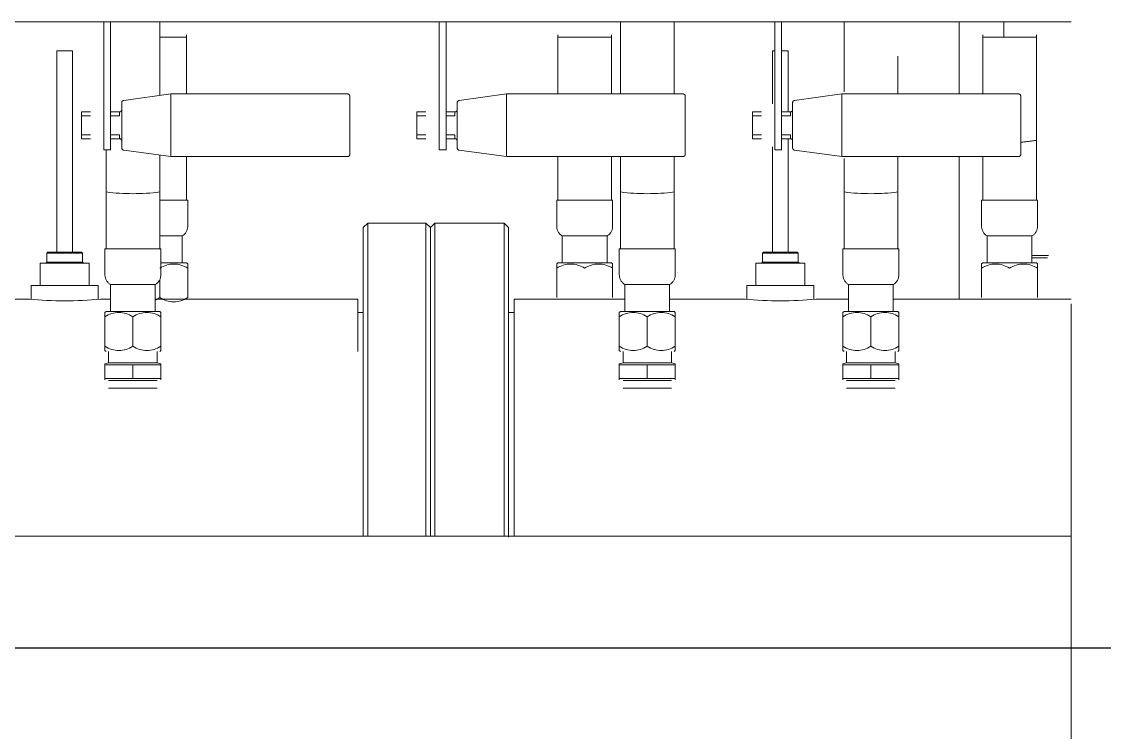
# Model space of a CAD drawing. Extents: x -681219 to -550379, y -242630 to -158199.
# Drawn here: x -643660.6 to -643176.4, y -213954.5 to -213636.6 of the extents above; entities that cross this region are included whole.
import ezdxf
from ezdxf.lldxf.tags import DXFTag

# ---------------------------------------------------------------- set-up
doc = ezdxf.new("R2010")
doc.units = 0
doc.header["$LTSCALE"] = 1000
doc.linetypes.add('DASHED2', pattern=[9.525, 6.35, -3.175])
doc.layers.get('0').update_dxf_attribs({"linetype": 'CONTINUOUS'})
doc.layers.add('center', color=253, linetype='CENTER2')
doc.layers.add('future', color=4, linetype='DASHED2', lineweight=0)
tags = doc.linetypes.add('CENTER2', pattern=[28.575, 19.05, -3.175, 3.175, -3.175]).pattern_tags.tags
tags[10:11] = [DXFTag(74, 4), DXFTag(75, 0), DXFTag(340, '0'), DXFTag(46, 0.0), DXFTag(50, 0.0), DXFTag(44, 0.0), DXFTag(45, 0.0)]
tags[8:9] = [DXFTag(74, 4), DXFTag(75, 0), DXFTag(340, '0'), DXFTag(46, 0.0), DXFTag(50, 0.0), DXFTag(44, 0.0), DXFTag(45, 0.0)]
tags[6:7] = [DXFTag(74, 4), DXFTag(75, 0), DXFTag(340, '0'), DXFTag(46, 0.0), DXFTag(50, 0.0), DXFTag(44, 0.0), DXFTag(45, 0.0)]
tags[4:5] = [DXFTag(74, 4), DXFTag(75, 0), DXFTag(340, '0'), DXFTag(46, 0.0), DXFTag(50, 0.0), DXFTag(44, 0.0), DXFTag(45, 0.0)]

# ---------------------------------------------------------------- blocks, each defined once
blk = doc.blocks.new('*U47')
at = {"color": 0, "linetype": 'ByBlock', "lineweight": -2}
for p, q in [((1764.14, 57.73), (1764.14, 13.59)), ((1764.14, 13.59), (1764.14, 0.86)), ((1764.14, 0.86), (1764.14, -140.57)), ((764.14, -50), (1764.14, -50)), ((1447.64, -188), (1447.64, -50)), ((1449.64, -50), (1449.64, -190)), ((1475.64, -190), (1475.64, -50)), ((1477.64, -188), (1477.64, -50)), ((1477.64, -50), (1477.64, -188)), ((1479.64, -50), (1479.64, -190)), ((1510.64, -190), (1510.64, -50)), ((1512.64, -49.5), (1512.64, -188)), ((1515.14, -50), (1515.14, -156)), ((1332.14, -120.46), (1332.14, -119.94)), ((1332.14, -120.46), (1332.14, -126.54)), ((1332.14, -120.46), (1344.64, -120.46)), ((1355.49, -116.2), (1333.79, -116.2)), ((1333.79, -119.5), (1355.49, -119.5)), ((1344.64, -120.46), (1344.64, -126.54)), ((1344.64, -120.46), (1357.14, -120.46)), ((1357.14, -120.46), (1357.14, -119.94)), ((1357.14, -120.46), (1357.14, -126.54)), ((1562.14, -120.46), (1562.14, -119.94)), ((1562.14, -120.46), (1562.14, -126.54)), ((1562.14, -120.46), (1574.64, -120.46)), ((1585.49, -116.2), (1563.79, -116.2)), ((1563.79, -119.5), (1585.49, -119.5)), ((1574.64, -120.46), (1574.64, -126.54)), ((1574.64, -120.46), (1587.14, -120.46)), ((1587.14, -120.46), (1587.14, -119.94)), ((1587.14, -120.46), (1587.14, -126.54)), ((1662.14, -120.46), (1662.14, -119.94)), ((1662.14, -120.46), (1662.14, -126.54)), ((1662.14, -120.46), (1674.64, -120.46)), ((1685.49, -116.2), (1663.79, -116.2)), ((1663.79, -119.5), (1685.49, -119.5)), ((1674.64, -120.46), (1674.64, -126.54)), ((1674.64, -120.46), (1687.14, -120.46)), ((1687.14, -120.46), (1687.14, -119.94)), ((1687.14, -120.46), (1687.14, -126.54)), ((1332.14, -127.06), (1332.14, -126.54)), ((1344.64, -126.54), (1332.14, -126.54)), ((1333.79, -127.5), (1332.14, -127.06)), ((1333.79, -127.5), (1355.49, -127.5)), ((1333.79, -132.5), (1333.79, -127.5)), ((1357.14, -126.54), (1344.64, -126.54)), ((1357.14, -127.06), (1355.49, -127.5)), ((1355.49, -127.5), (1355.49, -132.5)), ((1357.14, -126.54), (1357.14, -127.06)), ((1562.14, -127.06), (1562.14, -126.54)), ((1574.64, -126.54), (1562.14, -126.54)), ((1563.79, -127.5), (1562.14, -127.06)), ((1563.79, -127.5), (1585.49, -127.5)), ((1563.79, -132.5), (1563.79, -127.5)), ((1587.14, -126.54), (1574.64, -126.54)), ((1587.14, -127.06), (1585.49, -127.5)), ((1585.49, -127.5), (1585.49, -132.5)), ((1587.14, -126.54), (1587.14, -127.06)), ((1662.14, -127.06), (1662.14, -126.54)), ((1674.64, -126.54), (1662.14, -126.54)), ((1663.79, -127.5), (1662.14, -127.06)), ((1663.79, -127.5), (1685.49, -127.5)), ((1663.79, -132.5), (1663.79, -127.5)), ((1687.14, -126.54), (1674.64, -126.54)), ((1687.14, -127.06), (1685.49, -127.5)), ((1685.49, -127.5), (1685.49, -132.5)), ((1687.14, -126.54), (1687.14, -127.06)), ((1332.14, -133), (1332.64, -132.5)), ((1332.14, -134.93), (1332.14, -133.03)), ((1332.14, -134.93), (1332.14, -148.07)), ((1344.64, -134.93), (1344.64, -148.07)), ((1356.64, -132.5), (1357.14, -133)), ((1357.14, -134.93), (1357.14, -133)), ((1357.14, -134.93), (1357.14, -148.07)), ((1445.14, -132.48), (1445.14, -156)), ((1562.14, -133), (1562.64, -132.5)), ((1562.14, -134.93), (1562.14, -133.03)), ((1562.14, -134.93), (1562.14, -148.07)), ((1574.64, -134.93), (1574.64, -148.07)), ((1586.64, -132.5), (1587.14, -133)), ((1587.14, -134.93), (1587.14, -133)), ((1587.14, -134.93), (1587.14, -148.07)), ((1662.14, -133), (1662.64, -132.5)), ((1662.14, -134.93), (1662.14, -133.03)), ((1662.14, -134.93), (1662.14, -148.07)), ((1674.64, -134.93), (1674.64, -148.07)), ((1686.64, -132.5), (1687.14, -133)), ((1687.14, -134.93), (1687.14, -133)), ((1687.14, -134.93), (1687.14, -148.07)), ((1764.14, -140.57), (1764.14, -153.9)), ((1332.14, -148.07), (1332.14, -150)), ((1332.64, -150.5), (1332.14, -150)), ((1357.14, -150), (1356.64, -150.5)), ((1357.14, -148.07), (1357.14, -149.97)), ((1447.64, -150), (1445.14, -150)), ((1515.14, -150), (1512.64, -150)), ((1562.14, -148.07), (1562.14, -150)), ((1562.64, -150.5), (1562.14, -150)), ((1587.14, -150), (1586.64, -150.5)), ((1587.14, -148.07), (1587.14, -149.97)), ((1662.14, -148.07), (1662.14, -150)), ((1662.64, -150.5), (1662.14, -150)), ((1687.14, -150), (1686.64, -150.5)), ((1687.14, -148.07), (1687.14, -149.97)), ((1356.64, -150.5), (1332.64, -150.5)), ((1334.64, -162.5), (1334.64, -150.5)), ((1354.64, -150.5), (1354.64, -162.5)), ((1586.64, -150.5), (1562.64, -150.5)), ((1564.64, -162.5), (1564.64, -150.5)), ((1584.64, -150.5), (1584.64, -162.5)), ((1686.64, -150.5), (1662.64, -150.5)), ((1664.64, -162.5), (1664.64, -150.5)), ((1684.64, -150.5), (1684.64, -162.5)), ((1298.34, -156), (1254.64, -156)), ((1299.14, -162), (1299.14, -155.9)), ((1329.14, -155.9), (1329.14, -162)), ((1334.64, -156), (1330.13, -156)), ((1445.14, -156), (1354.64, -156)), ((1356.64, -164.65), (1356.64, -156.63)), ((1369.14, -169.77), (1369.14, -156.63)), ((1564.64, -156), (1515.14, -156)), ((1534.14, -156.63), (1534.14, -169.77)), ((1559.14, -169.77), (1559.14, -156.63)), ((1618.34, -156), (1584.64, -156)), ((1619.14, -162), (1619.14, -155.9)), ((1649.14, -155.9), (1649.14, -162)), ((1664.64, -156), (1650.13, -156)), ((1764.14, -156), (1684.64, -156)), ((1714.14, -219.71), (1714.14, -156)), ((1724.14, -156.63), (1724.14, -169.77)), ((1749.14, -169.77), (1749.14, -156.63)), ((1299.14, -162), (1329.14, -162)), ((1303.14, -172), (1303.14, -162)), ((1325.14, -162), (1325.14, -172)), ((1334.64, -162.5), (1354.64, -162.5)), ((1564.64, -162.5), (1584.64, -162.5)), ((1619.14, -162), (1649.14, -162)), ((1623.14, -172), (1623.14, -162)), ((1645.14, -162), (1645.14, -172)), ((1664.64, -162.5), (1684.64, -162.5)), ((1332.14, -178.5), (1332.14, -166.83)), ((1357.14, -166.83), (1357.14, -178.5)), ((1562.14, -178.5), (1562.14, -166.83)), ((1587.14, -166.83), (1587.14, -178.5)), ((1662.14, -178.5), (1662.14, -166.83)), ((1687.14, -166.83), (1687.14, -178.5)), ((1303.14, -172), (1325.14, -172)), ((1306.14, -172.5), (1305.64, -172)), ((1306.14, -172.5), (1306.17, -172.5)), ((1306.14, -172.5), (1306.14, -172.5)), ((1306.17, -172.5), (1306.21, -172.5)), ((1306.21, -172.5), (1306.17, -176.5)), ((1306.21, -172.5), (1306.28, -172.5)), ((1306.28, -172.5), (1306.36, -172.5)), ((1306.36, -172.5), (1306.48, -172.5)), ((1306.48, -172.5), (1306.59, -172.5)), ((1306.59, -172.5), (1306.76, -172.5)), ((1306.76, -172.5), (1306.91, -172.5)), ((1306.91, -172.5), (1307.12, -172.5)), ((1307.12, -172.5), (1307.31, -172.5)), ((1307.31, -172.5), (1307.56, -172.5)), ((1307.56, -172.5), (1307.78, -172.5)), ((1307.78, -172.5), (1308.08, -172.5)), ((1308.08, -172.5), (1308.32, -172.5)), ((1308.32, -172.5), (1308.66, -172.5)), ((1308.66, -172.5), (1308.93, -172.5)), ((1308.93, -172.5), (1309.29, -172.5)), ((1309.29, -172.5), (1309.59, -172.5)), ((1309.59, -172.5), (1309.99, -172.5)), ((1309.99, -172.5), (1310.31, -172.5)), ((1310.31, -172.5), (1310.72, -172.5)), ((1310.72, -172.5), (1311.06, -172.5)), ((1311.06, -172.5), (1311.5, -172.5)), ((1311.5, -172.5), (1311.85, -172.5)), ((1311.85, -172.5), (1312.3, -172.5)), ((1312.3, -172.5), (1312.66, -172.5)), ((1312.66, -172.5), (1313.13, -172.5)), ((1313.13, -172.5), (1313.49, -172.5)), ((1313.49, -172.5), (1313.96, -172.5)), ((1313.96, -172.5), (1314.33, -172.5)), ((1314.33, -172.5), (1314.8, -172.5)), ((1314.8, -172.5), (1315.17, -172.5)), ((1315.17, -172.5), (1315.63, -172.5)), ((1315.63, -172.5), (1315.99, -172.5)), ((1315.99, -172.5), (1316.44, -172.5)), ((1316.44, -172.5), (1316.79, -172.5)), ((1316.79, -172.5), (1317.23, -172.5)), ((1317.23, -172.5), (1317.57, -172.5)), ((1317.57, -172.5), (1317.98, -172.5)), ((1317.98, -172.5), (1318.3, -172.5)), ((1318.3, -172.5), (1318.7, -172.5)), ((1318.7, -172.5), (1319, -172.5)), ((1319, -172.5), (1319.36, -172.5)), ((1319.36, -172.5), (1319.63, -172.5)), ((1319.63, -172.5), (1319.96, -172.5)), ((1319.96, -172.5), (1320.21, -172.5)), ((1320.21, -172.5), (1320.51, -172.5)), ((1320.51, -172.5), (1320.72, -172.5)), ((1320.72, -172.5), (1320.98, -172.5)), ((1320.98, -172.5), (1321.16, -172.5)), ((1321.16, -172.5), (1321.37, -172.5)), ((1321.37, -172.5), (1321.52, -172.5)), ((1321.52, -172.5), (1321.69, -172.5)), ((1321.69, -172.5), (1321.81, -172.5)), ((1321.81, -172.5), (1321.93, -172.5)), ((1321.93, -172.5), (1322, -172.5)), ((1322, -172.5), (1322.08, -172.5)), ((1322.08, -172.5), (1322.11, -172.5)), ((1322.14, -172.5), (1322.08, -176.5)), ((1322.11, -172.5), (1322.14, -172.5)), ((1322.64, -172), (1322.14, -172.5)), ((1322.14, -172.5), (1322.14, -172.5)), ((1357.14, -172.2), (1368.64, -172.2)), ((1366.64, -172.2), (1366.64, -184.2)), ((1369.14, -171.7), (1368.64, -172.2)), ((1369.14, -169.77), (1369.14, -171.7)), ((1534.14, -169.77), (1534.14, -171.7)), ((1534.64, -172.2), (1534.14, -171.7)), ((1534.64, -172.2), (1558.64, -172.2)), ((1536.64, -184.2), (1536.64, -172.2)), ((1556.64, -172.2), (1556.64, -184.2)), ((1559.14, -171.7), (1558.64, -172.2)), ((1559.14, -169.77), (1559.14, -171.7)), ((1623.14, -172), (1645.14, -172)), ((1626.14, -172.5), (1625.64, -172)), ((1626.14, -172.5), (1626.17, -172.5)), ((1626.14, -172.5), (1626.14, -172.5)), ((1626.14, -176.5), (1626.19, -172.5)), ((1626.17, -172.5), (1626.21, -172.5)), ((1626.21, -172.5), (1626.28, -172.5)), ((1626.28, -172.5), (1626.36, -172.5)), ((1626.36, -172.5), (1626.48, -172.5)), ((1626.48, -172.5), (1626.59, -172.5)), ((1626.59, -172.5), (1626.76, -172.5)), ((1626.76, -172.5), (1626.91, -172.5)), ((1626.91, -172.5), (1627.12, -172.5)), ((1627.12, -172.5), (1627.31, -172.5)), ((1627.31, -172.5), (1627.56, -172.5)), ((1627.56, -172.5), (1627.78, -172.5)), ((1627.78, -172.5), (1628.08, -172.5)), ((1628.08, -172.5), (1628.32, -172.5)), ((1628.32, -172.5), (1628.66, -172.5)), ((1628.66, -172.5), (1628.93, -172.5)), ((1628.93, -172.5), (1629.29, -172.5)), ((1629.29, -172.5), (1629.59, -172.5)), ((1629.59, -172.5), (1629.99, -172.5)), ((1629.99, -172.5), (1630.31, -172.5)), ((1630.31, -172.5), (1630.72, -172.5)), ((1630.72, -172.5), (1631.06, -172.5)), ((1631.06, -172.5), (1631.5, -172.5)), ((1631.5, -172.5), (1631.85, -172.5)), ((1631.85, -172.5), (1632.3, -172.5)), ((1632.3, -172.5), (1632.66, -172.5)), ((1632.66, -172.5), (1633.13, -172.5)), ((1633.13, -172.5), (1633.49, -172.5)), ((1633.49, -172.5), (1633.96, -172.5)), ((1633.96, -172.5), (1634.33, -172.5)), ((1634.33, -172.5), (1634.8, -172.5)), ((1634.8, -172.5), (1635.17, -172.5)), ((1635.17, -172.5), (1635.63, -172.5)), ((1635.63, -172.5), (1635.99, -172.5)), ((1635.99, -172.5), (1636.44, -172.5)), ((1636.44, -172.5), (1636.79, -172.5)), ((1636.79, -172.5), (1637.23, -172.5)), ((1637.23, -172.5), (1637.57, -172.5)), ((1637.57, -172.5), (1637.98, -172.5)), ((1637.98, -172.5), (1638.3, -172.5)), ((1638.3, -172.5), (1638.7, -172.5)), ((1638.7, -172.5), (1639, -172.5)), ((1639, -172.5), (1639.36, -172.5)), ((1639.36, -172.5), (1639.63, -172.5)), ((1639.63, -172.5), (1639.96, -172.5)), ((1639.96, -172.5), (1640.21, -172.5)), ((1640.21, -172.5), (1640.51, -172.5)), ((1640.51, -172.5), (1640.72, -172.5)), ((1640.72, -172.5), (1640.98, -172.5)), ((1640.98, -172.5), (1641.16, -172.5)), ((1641.16, -172.5), (1641.37, -172.5)), ((1641.37, -172.5), (1641.52, -172.5)), ((1641.52, -172.5), (1641.69, -172.5)), ((1641.69, -172.5), (1641.81, -172.5)), ((1641.81, -172.5), (1641.93, -172.5)), ((1641.93, -172.5), (1642, -172.5)), ((1642, -172.5), (1642.08, -172.5)), ((1642.04, -172.5), (1642.04, -176.5)), ((1642.08, -172.5), (1642.11, -172.5)), ((1642.11, -172.5), (1642.14, -172.5)), ((1642.64, -172), (1642.14, -172.5)), ((1642.14, -172.5), (1642.14, -172.5)), ((1724.14, -169.77), (1724.14, -171.7)), ((1724.64, -172.2), (1724.14, -171.7)), ((1724.64, -172.2), (1748.64, -172.2)), ((1726.64, -184.2), (1726.64, -172.2)), ((1746.64, -172.2), (1746.64, -184.2)), ((1749.14, -171.7), (1748.64, -172.2)), ((1749.14, -169.77), (1749.14, -171.7)), ((1306.17, -176.5), (1306.14, -176.5)), ((1306.26, -176.62), (1306.14, -176.5)), ((1306.14, -176.5), (1306.26, -176.62)), ((1306.31, -176.62), (1306.17, -176.5)), ((1306.28, -176.5), (1306.21, -176.5)), ((1306.21, -176.5), (1306.31, -176.62)), ((1306.64, -177), (1306.26, -176.62)), ((1306.44, -176.62), (1306.28, -176.5)), ((1306.48, -176.5), (1306.36, -176.5)), ((1306.36, -176.5), (1306.44, -176.62)), ((1306.65, -176.62), (1306.48, -176.5)), ((1306.76, -176.5), (1306.59, -176.5)), ((1306.59, -176.5), (1306.65, -176.62)), ((1321.64, -177), (1306.64, -177)), ((1306.95, -176.62), (1306.76, -176.5)), ((1307.12, -176.5), (1306.91, -176.5)), ((1306.91, -176.5), (1306.95, -176.62)), ((1307.32, -176.62), (1307.12, -176.5)), ((1307.56, -176.5), (1307.31, -176.5)), ((1307.31, -176.5), (1307.32, -176.62)), ((1307.77, -176.62), (1307.56, -176.5)), ((1307.78, -176.5), (1307.77, -176.62)), ((1308.08, -176.5), (1307.78, -176.5)), ((1308.29, -176.62), (1308.08, -176.5)), ((1308.32, -176.5), (1308.29, -176.62)), ((1308.66, -176.5), (1308.32, -176.5)), ((1308.87, -176.62), (1308.66, -176.5)), ((1308.93, -176.5), (1308.87, -176.62)), ((1309.29, -176.5), (1308.93, -176.5)), ((1309.51, -176.62), (1309.29, -176.5)), ((1309.59, -176.5), (1309.51, -176.62)), ((1309.99, -176.5), (1309.59, -176.5)), ((1310.2, -176.62), (1309.99, -176.5)), ((1310.31, -176.5), (1310.2, -176.62)), ((1310.72, -176.5), (1310.31, -176.5)), ((1310.64, -267), (1310.64, -177)), ((1310.94, -176.62), (1310.72, -176.5)), ((1311.06, -176.5), (1310.94, -176.62)), ((1311.5, -176.5), (1311.06, -176.5)), ((1311.71, -176.62), (1311.5, -176.5)), ((1311.85, -176.5), (1311.71, -176.62)), ((1312.3, -176.5), (1311.85, -176.5)), ((1312.5, -176.62), (1312.3, -176.5)), ((1312.66, -176.5), (1312.5, -176.62)), ((1313.13, -176.5), (1312.66, -176.5)), ((1313.32, -176.62), (1313.13, -176.5)), ((1313.49, -176.5), (1313.32, -176.62)), ((1313.96, -176.5), (1313.49, -176.5)), ((1314.14, -176.62), (1313.96, -176.5)), ((1314.33, -176.5), (1314.14, -176.62)), ((1314.8, -176.5), (1314.33, -176.5)), ((1314.96, -176.62), (1314.8, -176.5)), ((1315.17, -176.5), (1314.96, -176.62)), ((1315.63, -176.5), (1315.17, -176.5)), ((1315.78, -176.62), (1315.63, -176.5)), ((1315.99, -176.5), (1315.78, -176.62)), ((1316.44, -176.5), (1315.99, -176.5)), ((1316.57, -176.62), (1316.44, -176.5)), ((1316.79, -176.5), (1316.57, -176.62)), ((1317.23, -176.5), (1316.79, -176.5)), ((1317.34, -176.62), (1317.23, -176.5)), ((1317.57, -176.5), (1317.34, -176.62)), ((1317.98, -176.5), (1317.57, -176.5)), ((1317.64, -177), (1317.64, -267)), ((1318.08, -176.62), (1317.98, -176.5)), ((1318.3, -176.5), (1318.08, -176.62)), ((1318.7, -176.5), (1318.3, -176.5)), ((1318.77, -176.62), (1318.7, -176.5)), ((1319, -176.5), (1318.77, -176.62)), ((1319.36, -176.5), (1319, -176.5)), ((1319.41, -176.62), (1319.36, -176.5)), ((1319.63, -176.5), (1319.41, -176.62)), ((1319.96, -176.5), (1319.63, -176.5)), ((1319.99, -176.62), (1319.96, -176.5)), ((1320.21, -176.5), (1319.99, -176.62)), ((1320.51, -176.5), (1320.21, -176.5)), ((1320.51, -176.62), (1320.51, -176.5)), ((1320.72, -176.5), (1320.51, -176.62)), ((1320.98, -176.5), (1320.72, -176.5)), ((1320.96, -176.62), (1320.98, -176.5)), ((1321.16, -176.5), (1320.96, -176.62)), ((1321.37, -176.5), (1321.16, -176.5)), ((1321.34, -176.62), (1321.37, -176.5)), ((1321.52, -176.5), (1321.34, -176.62)), ((1321.69, -176.5), (1321.52, -176.5)), ((1321.63, -176.62), (1321.69, -176.5)), ((1321.81, -176.5), (1321.63, -176.62)), ((1322.02, -176.62), (1321.64, -177)), ((1321.93, -176.5), (1321.81, -176.5)), ((1321.85, -176.62), (1321.93, -176.5)), ((1322, -176.5), (1321.85, -176.62)), ((1321.97, -176.62), (1322.08, -176.5)), ((1322.11, -176.5), (1321.97, -176.62)), ((1322.08, -176.5), (1322, -176.5)), ((1322.02, -176.62), (1322.14, -176.5)), ((1322.14, -176.5), (1322.11, -176.5)), ((1332.14, -178.5), (1357.14, -178.5)), ((1332.64, -203.89), (1332.64, -178.5)), ((1356.64, -178.5), (1356.64, -203.89)), ((1562.14, -178.5), (1587.14, -178.5)), ((1562.64, -203.89), (1562.64, -178.5)), ((1586.64, -178.5), (1586.64, -203.89)), ((1626.17, -176.5), (1626.14, -176.5)), ((1626.26, -176.62), (1626.14, -176.5)), ((1626.14, -176.5), (1626.26, -176.62)), ((1626.31, -176.62), (1626.17, -176.5)), ((1626.28, -176.5), (1626.21, -176.5)), ((1626.21, -176.5), (1626.31, -176.62)), ((1626.64, -177), (1626.26, -176.62)), ((1626.44, -176.62), (1626.28, -176.5)), ((1626.48, -176.5), (1626.36, -176.5)), ((1626.36, -176.5), (1626.44, -176.62)), ((1626.65, -176.62), (1626.48, -176.5)), ((1626.76, -176.5), (1626.59, -176.5)), ((1626.59, -176.5), (1626.65, -176.62)), ((1641.64, -177), (1626.64, -177)), ((1626.95, -176.62), (1626.76, -176.5)), ((1627.12, -176.5), (1626.91, -176.5)), ((1626.91, -176.5), (1626.95, -176.62)), ((1627.32, -176.62), (1627.12, -176.5)), ((1627.56, -176.5), (1627.31, -176.5)), ((1627.31, -176.5), (1627.32, -176.62)), ((1627.77, -176.62), (1627.56, -176.5)), ((1627.78, -176.5), (1627.77, -176.62)), ((1628.08, -176.5), (1627.78, -176.5)), ((1628.29, -176.62), (1628.08, -176.5)), ((1628.32, -176.5), (1628.29, -176.62)), ((1628.66, -176.5), (1628.32, -176.5)), ((1628.87, -176.62), (1628.66, -176.5)), ((1628.93, -176.5), (1628.87, -176.62)), ((1629.29, -176.5), (1628.93, -176.5)), ((1629.51, -176.62), (1629.29, -176.5)), ((1629.59, -176.5), (1629.51, -176.62)), ((1629.99, -176.5), (1629.59, -176.5)), ((1630.2, -176.62), (1629.99, -176.5)), ((1630.31, -176.5), (1630.2, -176.62)), ((1630.72, -176.5), (1630.31, -176.5)), ((1630.64, -224.05), (1630.64, -177)), ((1630.94, -176.62), (1630.72, -176.5)), ((1631.06, -176.5), (1630.94, -176.62)), ((1631.5, -176.5), (1631.06, -176.5)), ((1631.71, -176.62), (1631.5, -176.5)), ((1631.85, -176.5), (1631.71, -176.62)), ((1632.3, -176.5), (1631.85, -176.5)), ((1632.5, -176.62), (1632.3, -176.5)), ((1632.66, -176.5), (1632.5, -176.62)), ((1633.13, -176.5), (1632.66, -176.5)), ((1633.32, -176.62), (1633.13, -176.5)), ((1633.49, -176.5), (1633.32, -176.62)), ((1633.96, -176.5), (1633.49, -176.5)), ((1634.14, -176.62), (1633.96, -176.5)), ((1634.33, -176.5), (1634.14, -176.62)), ((1634.8, -176.5), (1634.33, -176.5)), ((1634.96, -176.62), (1634.8, -176.5)), ((1635.17, -176.5), (1634.96, -176.62)), ((1635.63, -176.5), (1635.17, -176.5)), ((1635.78, -176.62), (1635.63, -176.5)), ((1635.99, -176.5), (1635.78, -176.62)), ((1636.44, -176.5), (1635.99, -176.5)), ((1636.57, -176.62), (1636.44, -176.5)), ((1636.79, -176.5), (1636.57, -176.62)), ((1637.23, -176.5), (1636.79, -176.5)), ((1637.34, -176.62), (1637.23, -176.5)), ((1637.57, -176.5), (1637.34, -176.62)), ((1637.98, -176.5), (1637.57, -176.5)), ((1637.64, -177), (1637.64, -227.71)), ((1638.08, -176.62), (1637.98, -176.5)), ((1638.3, -176.5), (1638.08, -176.62)), ((1638.7, -176.5), (1638.3, -176.5)), ((1638.77, -176.62), (1638.7, -176.5)), ((1639, -176.5), (1638.77, -176.62)), ((1639.36, -176.5), (1639, -176.5)), ((1639.41, -176.62), (1639.36, -176.5)), ((1639.63, -176.5), (1639.41, -176.62)), ((1639.96, -176.5), (1639.63, -176.5)), ((1639.99, -176.62), (1639.96, -176.5)), ((1640.21, -176.5), (1639.99, -176.62)), ((1640.51, -176.5), (1640.21, -176.5)), ((1640.51, -176.62), (1640.51, -176.5)), ((1640.72, -176.5), (1640.51, -176.62)), ((1640.98, -176.5), (1640.72, -176.5)), ((1640.96, -176.62), (1640.98, -176.5)), ((1641.16, -176.5), (1640.96, -176.62)), ((1641.37, -176.5), (1641.16, -176.5)), ((1641.34, -176.62), (1641.37, -176.5)), ((1641.52, -176.5), (1641.34, -176.62)), ((1641.69, -176.5), (1641.52, -176.5)), ((1641.63, -176.62), (1641.69, -176.5)), ((1641.81, -176.5), (1641.63, -176.62)), ((1642.02, -176.62), (1641.64, -177)), ((1641.93, -176.5), (1641.81, -176.5)), ((1641.85, -176.62), (1641.93, -176.5)), ((1642, -176.5), (1641.85, -176.62)), ((1641.97, -176.62), (1642.08, -176.5)), ((1642.11, -176.5), (1641.97, -176.62)), ((1642.08, -176.5), (1642, -176.5)), ((1642.02, -176.62), (1642.14, -176.5)), ((1642.14, -176.5), (1642.11, -176.5)), ((1662.14, -178.5), (1687.14, -178.5)), ((1662.64, -203.89), (1662.64, -178.5)), ((1686.64, -178.5), (1686.64, -203.89)), ((1746.64, -174.44), (1753.64, -174.44)), ((1746.64, -175.44), (1754.07, -175.44)), ((1356.64, -184.2), (1366.64, -184.2)), ((1369.14, -188.53), (1369.14, -200.2)), ((1449.64, -190), (1447.64, -188)), ((1477.64, -188), (1475.64, -190)), ((1479.64, -190), (1477.64, -188)), ((1512.64, -188), (1510.64, -190)), ((1534.14, -200.2), (1534.14, -188.53)), ((1536.64, -184.2), (1556.64, -184.2)), ((1559.14, -188.53), (1559.14, -200.2)), ((1724.14, -200.2), (1724.14, -188.53)), ((1726.64, -184.2), (1746.64, -184.2)), ((1749.14, -188.53), (1749.14, -200.2)), ((1475.64, -190), (1449.64, -190)), ((1510.64, -190), (1479.64, -190)), ((1332.64, -222.69), (1332.64, -202.39)), ((1356.64, -200.2), (1369.14, -200.2)), ((1356.64, -202.39), (1356.64, -220.37)), ((1368.64, -200.2), (1368.64, -219.71)), ((1534.14, -200.2), (1559.14, -200.2)), ((1534.64, -219.71), (1534.64, -200.2)), ((1558.64, -200.2), (1558.64, -219.71)), ((1562.64, -219.69), (1562.64, -202.39)), ((1586.64, -202.39), (1586.64, -219.69)), ((1662.64, -218.85), (1662.64, -202.39)), ((1686.64, -202.39), (1686.64, -219.69)), ((1724.14, -200.2), (1749.14, -200.2)), ((1724.64, -219.71), (1724.64, -200.2)), ((1748.64, -200.2), (1748.64, -227)), ((1340.51, -222.59), (1361.64, -219.71)), ((1361.64, -247.71), (1361.64, -219.71)), ((1361.64, -219.71), (1440.64, -219.71)), ((1441.64, -220.71), (1441.64, -246.71)), ((1490.51, -222.59), (1511.64, -219.71)), ((1511.64, -247.71), (1511.64, -219.71)), ((1511.64, -219.71), (1590.64, -219.71)), ((1591.64, -220.71), (1591.64, -246.71)), ((1640.51, -222.59), (1661.64, -219.71)), ((1661.64, -247.71), (1661.64, -219.71)), ((1661.64, -219.71), (1740.64, -219.71)), ((1741.64, -220.71), (1741.64, -246.71)), ((1331.64, -225.93), (1331.64, -222.71)), ((1331.64, -222.71), (1334.64, -222.71)), ((1331.64, -280), (1331.64, -225.93)), ((1334.64, -222.71), (1334.64, -225.93)), ((1334.64, -280), (1334.64, -225.93)), ((1339.64, -243.84), (1339.64, -223.59)), ((1481.64, -225.93), (1481.64, -222.71)), ((1481.64, -222.71), (1484.64, -222.71)), ((1481.64, -280), (1481.64, -225.93)), ((1484.64, -222.71), (1484.64, -225.93)), ((1484.64, -280), (1484.64, -225.93)), ((1489.64, -243.84), (1489.64, -223.59)), ((1631.64, -225.93), (1631.64, -222.71)), ((1631.64, -222.71), (1634.64, -222.71)), ((1631.64, -280), (1631.64, -225.93)), ((1634.64, -222.71), (1634.64, -225.93)), ((1634.64, -280), (1634.64, -225.93)), ((1639.64, -243.84), (1639.64, -223.59)), ((1748.64, -225.69), (1748.64, -274.1)), ((1321.64, -239.71), (1321.64, -227.71)), ((1321.64, -227.71), (1325.64, -227.71)), ((1321.64, -229.46), (1325.64, -229.46)), ((1334.64, -227.71), (1338.64, -227.71)), ((1334.64, -229.46), (1338.64, -229.46)), ((1338.64, -227.71), (1338.64, -229.46)), ((1471.64, -239.71), (1471.64, -227.71)), ((1471.64, -227.71), (1475.64, -227.71)), ((1471.64, -229.46), (1475.64, -229.46)), ((1484.64, -227.71), (1488.64, -227.71)), ((1484.64, -229.46), (1488.64, -229.46)), ((1488.64, -227.71), (1488.64, -229.46)), ((1621.64, -239.71), (1621.64, -227.71)), ((1621.64, -227.71), (1625.64, -227.71)), ((1621.64, -229.46), (1625.64, -229.46)), ((1634.64, -227.71), (1638.64, -227.71)), ((1634.64, -229.46), (1638.64, -229.46)), ((1638.64, -227.71), (1638.64, -229.46)), ((1321.64, -237.96), (1325.64, -237.96)), ((1325.64, -239.71), (1321.64, -239.71)), ((1334.64, -237.96), (1338.64, -237.96)), ((1338.64, -239.71), (1334.64, -239.71)), ((1338.64, -239.71), (1338.64, -237.96)), ((1471.64, -237.96), (1475.64, -237.96)), ((1475.64, -239.71), (1471.64, -239.71)), ((1484.64, -237.96), (1488.64, -237.96)), ((1488.64, -239.71), (1484.64, -239.71)), ((1488.64, -239.71), (1488.64, -237.96)), ((1621.64, -237.96), (1625.64, -237.96)), ((1625.64, -239.71), (1621.64, -239.71)), ((1634.64, -237.96), (1638.64, -237.96)), ((1638.64, -239.71), (1634.64, -239.71)), ((1637.64, -239.71), (1637.64, -267)), ((1638.64, -239.71), (1638.64, -237.96)), ((1361.64, -247.71), (1340.51, -244.83)), ((1511.64, -247.71), (1490.51, -244.83)), ((1630.64, -267), (1630.64, -243.38)), ((1661.64, -247.71), (1640.51, -244.83)), ((1356.64, -247.01), (1356.64, -280.06)), ((1440.64, -247.71), (1361.64, -247.71)), ((1368.64, -247.7), (1368.64, -274.1)), ((1590.64, -247.71), (1511.64, -247.71)), ((1534.64, -274.1), (1534.64, -247.7)), ((1558.64, -247.7), (1558.64, -274.1)), ((1562.64, -280.06), (1562.64, -247.69)), ((1586.64, -247.69), (1586.64, -280.06)), ((1740.64, -247.71), (1661.64, -247.71)), ((1662.64, -280.06), (1662.64, -248.61)), ((1686.64, -247.69), (1686.64, -264.63)), ((1714.14, -280), (1714.14, -247.71)), ((1724.64, -274.1), (1724.64, -247.7)), ((1310.64, -267), (1317.64, -267)), ((1630.64, -267), (1631.64, -267)), ((1634.64, -267), (1637.64, -267)), ((1356.64, -273.09), (1368.64, -273.09)), ((1534.64, -273.09), (1558.64, -273.09)), ((1724.64, -273.09), (1748.64, -273.09)), ((1734.14, -280), (1734.14, -273.09)), ((1764.14, -280), (788.14, -280))]:
    blk.add_line(p, q, dxfattribs=at)
for centre, radius, start, end in [((1338.39, -144.21), 11.18, 56.0211, 123.9789), ((1338.39, -144.22), 11.19, 56.0514, 123.9486), ((1350.89, -144.21), 11.18, 56.0211, 123.9789), ((1350.89, -144.22), 11.19, 56.0514, 123.9486), ((1568.39, -144.21), 11.18, 56.0211, 123.9789), ((1568.39, -144.22), 11.19, 56.0514, 123.9486), ((1580.89, -144.21), 11.18, 56.0211, 123.9789), ((1580.89, -144.22), 11.19, 56.0514, 123.9486), ((1668.39, -144.21), 11.18, 56.0211, 123.9789), ((1668.39, -144.22), 11.19, 56.0514, 123.9486), ((1680.89, -144.21), 11.18, 56.0211, 123.9789), ((1680.89, -144.22), 11.19, 56.0514, 123.9486), ((1338.39, -138.79), 11.18, 236.0211, 303.9789), ((1338.39, -138.78), 11.19, 236.0514, 303.9486), ((1350.89, -138.79), 11.18, 236.0211, 303.9789), ((1350.89, -138.79), 11.18, 236.0211, 303.9789), ((1568.39, -138.79), 11.18, 236.0211, 303.9789), ((1568.39, -138.78), 11.19, 236.0514, 303.9486), ((1580.89, -138.79), 11.18, 236.0211, 303.9789), ((1580.89, -138.79), 11.18, 236.0211, 303.9789), ((1668.39, -138.79), 11.18, 236.0211, 303.9789), ((1668.39, -138.78), 11.19, 236.0514, 303.9486), ((1680.89, -138.79), 11.18, 236.0211, 303.9789), ((1680.89, -138.79), 11.18, 236.0211, 303.9789), ((1362.89, -165.91), 11.18, 56.0211, 123.9789), ((1314.14, -311.17), 155.99, 84.1127, 95.8873), ((1350.39, -165.92), 11.19, 56.0514, 67.4259), ((1350.39, -165.91), 11.18, 56.0211, 67.265), ((1634.14, -311.17), 155.99, 84.1127, 95.8873), ((1337.14, -166.83), 5, 120, 180), ((1352.14, -166.83), 5, 0, 60), ((1567.14, -166.83), 5, 120, 180), ((1582.14, -166.83), 5, 0, 60), ((1667.14, -166.83), 5, 120, 180), ((1682.14, -166.83), 5, 0, 60), ((1362.89, -160.49), 11.18, 236.0211, 303.9789), ((1362.89, -160.48), 11.19, 236.0514, 303.9486), ((1540.39, -160.48), 11.19, 236.0514, 303.9486), ((1552.89, -160.49), 11.18, 236.0211, 303.9789), ((1730.39, -160.48), 11.19, 236.0514, 303.9486), ((1742.89, -160.49), 11.18, 236.0211, 303.9789), ((1364.14, -188.53), 5, 0, 60), ((1539.14, -188.53), 5, 120, 180), ((1554.14, -188.53), 5, 0, 60), ((1729.14, -188.53), 5, 120, 180), ((1744.14, -188.53), 5, 0, 60), ((1344.64, -296.71), 93.59, 82.6337, 97.3663), ((1574.64, -296.71), 93.59, 82.6337, 97.3663), ((1674.64, -296.71), 93.59, 82.6337, 97.3663), ((1340.64, -223.59), 1, 97.7652, 180), ((1440.64, -220.71), 1, 0, 90), ((1490.64, -223.59), 1, 97.7652, 180), ((1590.64, -220.71), 1, 0, 90), ((1640.64, -223.59), 1, 97.7652, 180), ((1740.64, -220.71), 1, 0, 90), ((1338.64, -226.71), 1, 270, 0), ((1488.64, -226.71), 1, 270, 0), ((1638.64, -226.71), 1, 270, 0), ((1736.64, -296.24), 70.27, 80.1671, 85.9062), ((1338.64, -240.71), 1, 0, 90), ((1488.64, -240.71), 1, 0, 90), ((1638.64, -240.71), 1, 0, 90), ((1340.64, -243.84), 1, 180, 262.2348), ((1440.64, -246.71), 1, 270, 0), ((1490.64, -243.84), 1, 180, 262.2348), ((1590.64, -246.71), 1, 270, 0), ((1640.64, -243.84), 1, 180, 262.2348), ((1740.64, -246.71), 1, 270, 0)]:
    blk.add_arc(centre, radius, start, end, dxfattribs=at)
at = {"layer": 'center', "ltscale": 34.537007}
blk.add_line((-1578.77, 0), (3355.71, 0), dxfattribs=at)

msp = doc.modelspace()

# ---------------------------------------------------------------- block references
at = {"layer": 'future', "xscale": -1, "rotation": 180}
msp.add_blockref('*U47', (-644955.4609, -213916.6983), dxfattribs=at)

doc.saveas('drawing.dxf')
